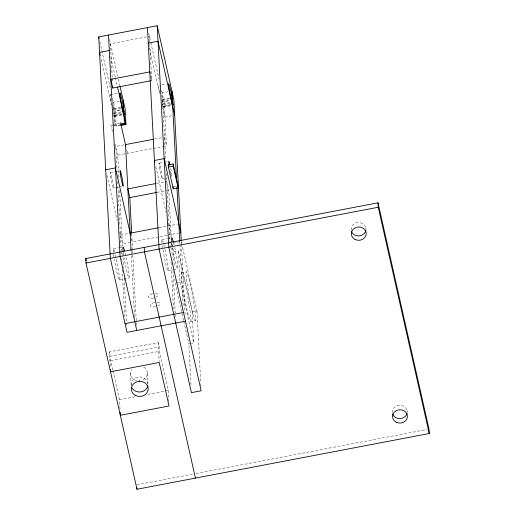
<?xml version="1.0" encoding="UTF-8"?>
<svg xmlns="http://www.w3.org/2000/svg" width="515" height="515" viewBox="0 0 515 515"><rect width="100%" height="100%" fill="white"/><g stroke="black" fill="none" stroke-linecap="round" stroke-linejoin="round"><path stroke-width="0.39" stroke-dasharray="2.58 1.93" d="M110.165 94.812L117.716 93.344M161.865 84.949L166.422 84.054M119.448 101.024L113.455 102.163L113.918 111.066L121.836 109.56M168.154 91.734L162.161 92.874L162.631 101.777L169.931 100.386M113.525 108.729L120.825 107.339M162.231 99.44L169.538 98.05M120.903 108.047L113.596 109.444A5.465 0.367 79.2 0 1 114.613 115.727A5.465 0.367 79.2 0 1 113.944 114.639M169.609 98.758L162.302 100.155A5.465 0.367 79.2 0 1 163.332 106.56L171.244 105.047M120.722 125.512L116.229 126.368L115.418 110.867L121.411 109.721M163.326 146.46L166.442 145.867L164.124 101.577L170.117 100.431M114.034 113.236L121.952 111.729M162.74 103.946L170.658 102.44M113.847 114.246L122.37 112.624M170.465 103.451L162.553 104.957A5.465 0.367 79.2 0 0 163.332 106.56M122.589 113.796L114.15 115.405L114.697 125.892L119.944 124.888M171.379 104.493L162.856 106.116L165.708 160.571M114.62 115.849L122.538 114.336M114.588 116.416L122.937 114.819M163.249 107.133L170.555 105.742M119.86 122.982L110.873 124.701L112.624 132.471M171.682 115.791L164.935 117.079L162.206 104.97M124.018 144.882L115.772 146.453L116.95 168.901M154.352 139.095L162.141 137.608M118.907 177.501L117.735 155.157L152.414 148.545M153.193 148.391L162.547 146.608M110.371 172.48L114.871 171.624M115.618 171.476L119.364 170.761M159.077 163.191L163.577 162.328M164.324 162.186L168.07 161.472M113.429 188.033L114.929 187.75M115.675 187.602L118.675 187.035M119.422 186.887L121.669 186.462M162.135 178.744L167.381 177.746M156.669 183.385L166.802 181.454L168.766 190.157L171.212 236.842M173.845 186.494L176.626 185.966M157.075 192.385L168.766 190.157M120.42 235.033L130.16 233.173M158.993 227.675L177.366 224.173M130.623 242.166L122.377 243.737L119.744 232.059M167.188 235.188L132.123 241.876L131.241 237.988M167.967 235.04L178.576 233.018M113.255 248.854L118.502 247.85M119.248 247.709L121.501 247.277M161.961 239.565L167.208 238.561M167.961 238.419L170.954 237.846M173.046 243.016L181.293 241.445L181.647 243.009M174.218 265.521L173.51 252.009L178.383 251.075L192.114 311.993L193.737 342.996L191.651 343.396M119.364 279.96L129.104 278.1M168.07 270.671L172.57 269.815M173.317 269.673L177.817 268.811M181.441 272.628L186.308 271.695M176.529 282.741L180.005 282.078L178.383 251.075M192.114 311.993L196.988 311.066L182.349 246.138M190.685 321.45A24.849 1.68 79.2 0 0 185.252 284.969A24.849 1.68 79.2 0 0 182.246 284.698A24.849 1.68 79.2 0 0 190.685 321.45L195.552 320.517A24.849 1.68 79.2 0 0 190.125 284.042A24.849 1.68 79.2 0 0 187.119 283.765A24.849 1.68 79.2 0 0 195.552 320.517M110.223 366.191L109.47 351.842L158.176 342.552L159.154 346.898L159.393 351.327L168.218 390.492L168.785 401.34M112.798 370.015L110.68 360.622L110.448 356.193L159.154 346.898M191.001 384.66L188.87 343.923L190.956 343.524M110.68 360.622L159.393 351.327M119.995 409.077L119.512 399.782L136.005 396.634M147.792 394.387L168.218 390.492M136.765 484.821L193.634 473.974M196.003 473.523L427.424 429.388M112.399 125.177L116.229 126.368L113.667 115.019M148.674 33.044L150.605 41.625M150.779 42.372L159.032 78.995M161.633 90.543L164.124 101.577M149.311 47.76L159.611 93.472M150.586 75.525L151.075 77.701M151.243 78.422L151.732 80.598L149.408 36.308L110.442 43.743L112.225 77.752M164.485 137.164L166.442 145.867M155.813 166.706L166.171 212.644M168.63 223.549L171.083 234.447M171.553 243.305L172.37 246.93M172.531 247.657L173.51 252.009M180.005 282.078L193.737 342.996M183.585 320.497L175.139 283.012L174.926 279.033M183.765 321.276L188.87 343.923M109.463 39.391L117.787 76.304M118.469 79.329L119.892 85.651M110.693 56.74L115.231 76.883M115.412 77.662L117.33 86.185M126.825 150.399L127.475 153.296M99.794 41.561L110.152 87.505M112.579 98.281L115.418 110.867M101.127 59.373L111.433 105.092M115.251 144.123L117.735 155.157M106.933 175.216L117.111 220.375M109.47 351.842L110.448 356.193M112.978 370.8L119.512 399.782M407.056 410.577L407.133 412.058M365.862 227.83L365.94 229.31M196.988 311.066L200.747 382.812M200.786 383.611L200.914 386.005M181.286 241.368L181.415 243.84M181.454 244.561L185.091 313.995M179.774 241.194L179.909 243.84M179.941 244.4L183.173 306.084M171.547 243.222L171.753 247.213M171.798 248.011L172.3 257.655M172.969 270.356L175.396 316.648M166.377 173.381L170.368 249.46M171.038 262.27L173.471 308.717M158.176 342.552L159.18 361.685M147.406 373.169L147.972 384.023M131.705 233.971L132.535 249.859M132.58 250.657L136.514 325.667M131.106 251.211L134.421 314.543M134.466 315.341L134.589 317.749M130.514 373.587L131.164 385.986M119.577 190.267L122.506 246.131M122.879 253.309L123.677 268.476M124.179 278.049L126.645 325.132M112.27 78.544L112.392 80.913M117.613 181.57L121.257 250.992M121.276 251.468L121.463 254.983M121.656 258.685L121.74 260.287M122.216 269.351L124.682 316.429M131.145 385.362A8.446 7.564 -3 0 1 139.011 376.909A8.446 7.564 -3 0 1 147.985 384.242M143.634 367.034A8.446 7.564 -3 0 1 147.361 374.064A8.446 7.564 -3 0 1 142.108 380.366M136.636 380.675A8.446 7.564 -3 0 1 131.924 369.268M113.648 113.873A9.94 0.67 79.2 0 1 113.287 112.83M111.375 104.474A9.94 0.67 79.2 0 1 111.195 103.476M110.693 100.573A9.94 0.67 79.2 0 1 110.654 95.61M113.294 107.558A9.94 0.67 79.2 0 1 113.924 114.298M125.113 253.045A15.901 1.075 79.2 0 1 129.162 277.946A15.901 1.075 79.2 0 1 124.096 257.712M123.626 254.77A15.901 1.075 79.2 0 1 123.272 252.208M115.373 254.906A15.901 1.075 79.2 0 1 119.416 279.806A15.901 1.075 79.2 0 1 114.356 259.573M113.886 256.631A15.901 1.075 79.2 0 1 114.542 251.719M155.26 293.499A4.97 2.195 -12.7 0 1 155.884 297.239M153.676 298.018A4.97 2.195 -12.7 0 1 148.281 297.02A4.97 2.195 -12.7 0 1 152.569 293.775M157.217 302.202A4.97 2.195 -12.7 0 1 157.847 305.942M155.639 306.721A4.97 2.195 -12.7 0 1 150.245 305.723A4.97 2.195 -12.7 0 1 154.532 302.472M171.482 176.246A7.95 0.534 79.2 0 1 171.238 175.454M170.819 173.858A7.95 0.534 79.2 0 1 169.944 169.841M170.755 168.379A7.95 0.534 79.2 0 1 171.875 176.883M162.219 99.595A9.94 0.67 79.2 0 1 162.186 104.133M159.553 92.224A9.94 0.67 79.2 0 1 159.669 87.312M161.594 95.957A9.94 0.67 79.2 0 1 161.71 96.582M174.669 247.451A15.901 1.075 79.2 0 1 177.572 268.766A15.901 1.075 79.2 0 1 172.139 244.142M173.536 242.617A15.901 1.075 79.2 0 1 174.109 244.947M164.929 249.311A15.901 1.075 79.2 0 1 167.832 270.626A15.901 1.075 79.2 0 1 162.399 246.003M162 242.713A15.901 1.075 79.2 0 1 163.249 242.43M163.796 244.471A15.901 1.075 79.2 0 1 164.369 246.807M351.146 230.025A7.455 6.669 -3 0 1 358.092 222.57A7.455 6.669 -3 0 1 366.004 229.046M392.34 412.773A7.455 6.669 -3 0 1 399.286 405.318A7.455 6.669 -3 0 1 407.198 411.794M110.68 176.304A7.95 0.534 79.2 0 0 113.377 188.065A7.95 0.534 79.2 0 0 111.639 176.394A7.95 0.534 79.2 0 0 110.68 176.304M159.386 167.014A7.95 0.534 79.2 0 0 162.09 178.776A7.95 0.534 79.2 0 0 160.352 167.105A7.95 0.534 79.2 0 0 159.386 167.014"/><path stroke-width="0.77" d="M185.471 321.167L127.018 332.317L110.345 258.343L98.745 36.9L157.191 25.75L173.864 99.717L181.248 240.569M109.296 50.541L99.556 52.401L100.251 55.498M148.262 43.112L158.002 41.252L174.675 115.218M150.097 73.349L149.768 71.9L110.802 79.329L112.766 88.033L150.953 80.746M121.437 107.223L122.049 107.107M170.143 97.934L170.755 97.818M121.508 107.931L123.336 107.584A5.465 0.367 79.2 0 1 124.366 113.989L123.755 114.105M170.826 98.526L172.042 98.294A5.465 0.367 79.2 0 1 173.072 104.7L172.461 104.815M123.053 109.328L123.664 109.212L123.194 100.309M171.759 100.039L172.37 99.923L171.901 91.02M122.557 111.613L123.774 111.382M171.875 102.208L172.48 102.092M122.976 112.508L123.587 112.392A5.465 0.367 79.2 0 0 124.366 113.989M171.688 103.219L172.293 103.103A5.465 0.367 79.2 0 0 173.072 104.7M123.278 113.667L123.89 113.551L124.437 124.031L120.69 124.746M171.991 104.378L172.596 104.262L176.639 181.332M120.722 125.512L125.969 124.508L125.158 109.006L120.04 86.32M153.573 139.243L125.518 144.599L131.061 250.412M105.704 169.77L115.444 167.909L130.54 234.872M168.244 164.871L173.117 163.944L178.023 185.703L178.139 187.917L173.265 188.844L168.36 167.085L168.244 164.871L168.598 166.429M168.36 167.085L173.233 166.158L173.117 163.944M155.891 183.533L127.836 188.889L129.799 197.586L131.666 233.179M129.799 197.586L156.296 192.533M130.16 233.173L158.214 227.823M85.76 258.562L378.004 202.826L429.008 429.085L429.24 433.514L136.996 489.25L85.992 262.991L85.76 258.562L86.288 260.912M85.992 262.991L378.235 207.255L378.004 202.826M125.061 323.613L183.507 312.463M378.235 207.255L429.24 433.514M173.233 166.158L178.139 187.917M180.829 232.587L164.156 158.62L154.41 160.48L154.764 162.032M117.504 86.958L125.969 124.508L120.613 122.84L125.84 146.048M98.745 36.9L99.092 38.458M195.443 478.1L144.445 251.841L144.213 247.412M136.765 330.456L120.092 256.489L108.485 35.039M176.96 187.544L179.741 240.647M173.149 186.63L173.265 188.844M157.191 25.75L168.798 247.2L201.165 390.788L191.419 392.642L159.051 249.054L147.451 27.61M136.919 487.776L136.996 489.25M112.682 86.449L112.766 88.033M120.162 412.18L120.323 415.283L169.029 405.994L159.219 362.483L110.513 371.772L110.39 369.377M147.85 385.703A8.446 7.564 -3 0 1 140.395 391.966A8.446 7.564 -3 0 1 131.698 387.351M139.874 380.888A8.446 7.564 -3 0 1 139.095 380.939M123.137 251.114A15.901 1.075 79.2 0 1 124.553 250.837M169.139 165.218A7.95 0.534 79.2 0 1 170.021 164.955M171.843 241.825A15.901 1.075 79.2 0 1 173.259 241.541M365.888 230.334A7.455 6.669 -3 0 1 358.968 235.883A7.455 6.669 -3 0 1 351.41 231.203M407.082 413.082A7.455 6.669 -3 0 1 400.161 418.631A7.455 6.669 -3 0 1 392.604 413.951M135.664 395.533A8.446 7.564 -3 0 0 148.217 388.671A8.446 7.564 -3 0 0 135.432 382.439A8.446 7.564 -3 0 0 135.664 395.533M120.42 174.45A7.95 0.534 79.2 0 0 123.124 186.211A7.95 0.534 79.2 0 0 121.386 174.534A7.95 0.534 79.2 0 0 120.42 174.45M120.285 97.741A9.94 0.67 79.2 0 0 123.664 112.444A9.94 0.67 79.2 0 0 121.489 97.85A9.94 0.67 79.2 0 0 120.285 97.741M168.997 88.451A9.94 0.67 79.2 0 0 172.37 103.155A9.94 0.67 79.2 0 0 170.201 88.561A9.94 0.67 79.2 0 0 168.997 88.451M355.163 239.526A7.455 6.669 -3 0 0 366.236 233.475A7.455 6.669 -3 0 0 354.957 227.971A7.455 6.669 -3 0 0 355.163 239.526M396.357 422.274A7.455 6.669 -3 0 0 407.429 416.223A7.455 6.669 -3 0 0 396.151 410.719A7.455 6.669 -3 0 0 396.357 422.274"/></g></svg>
